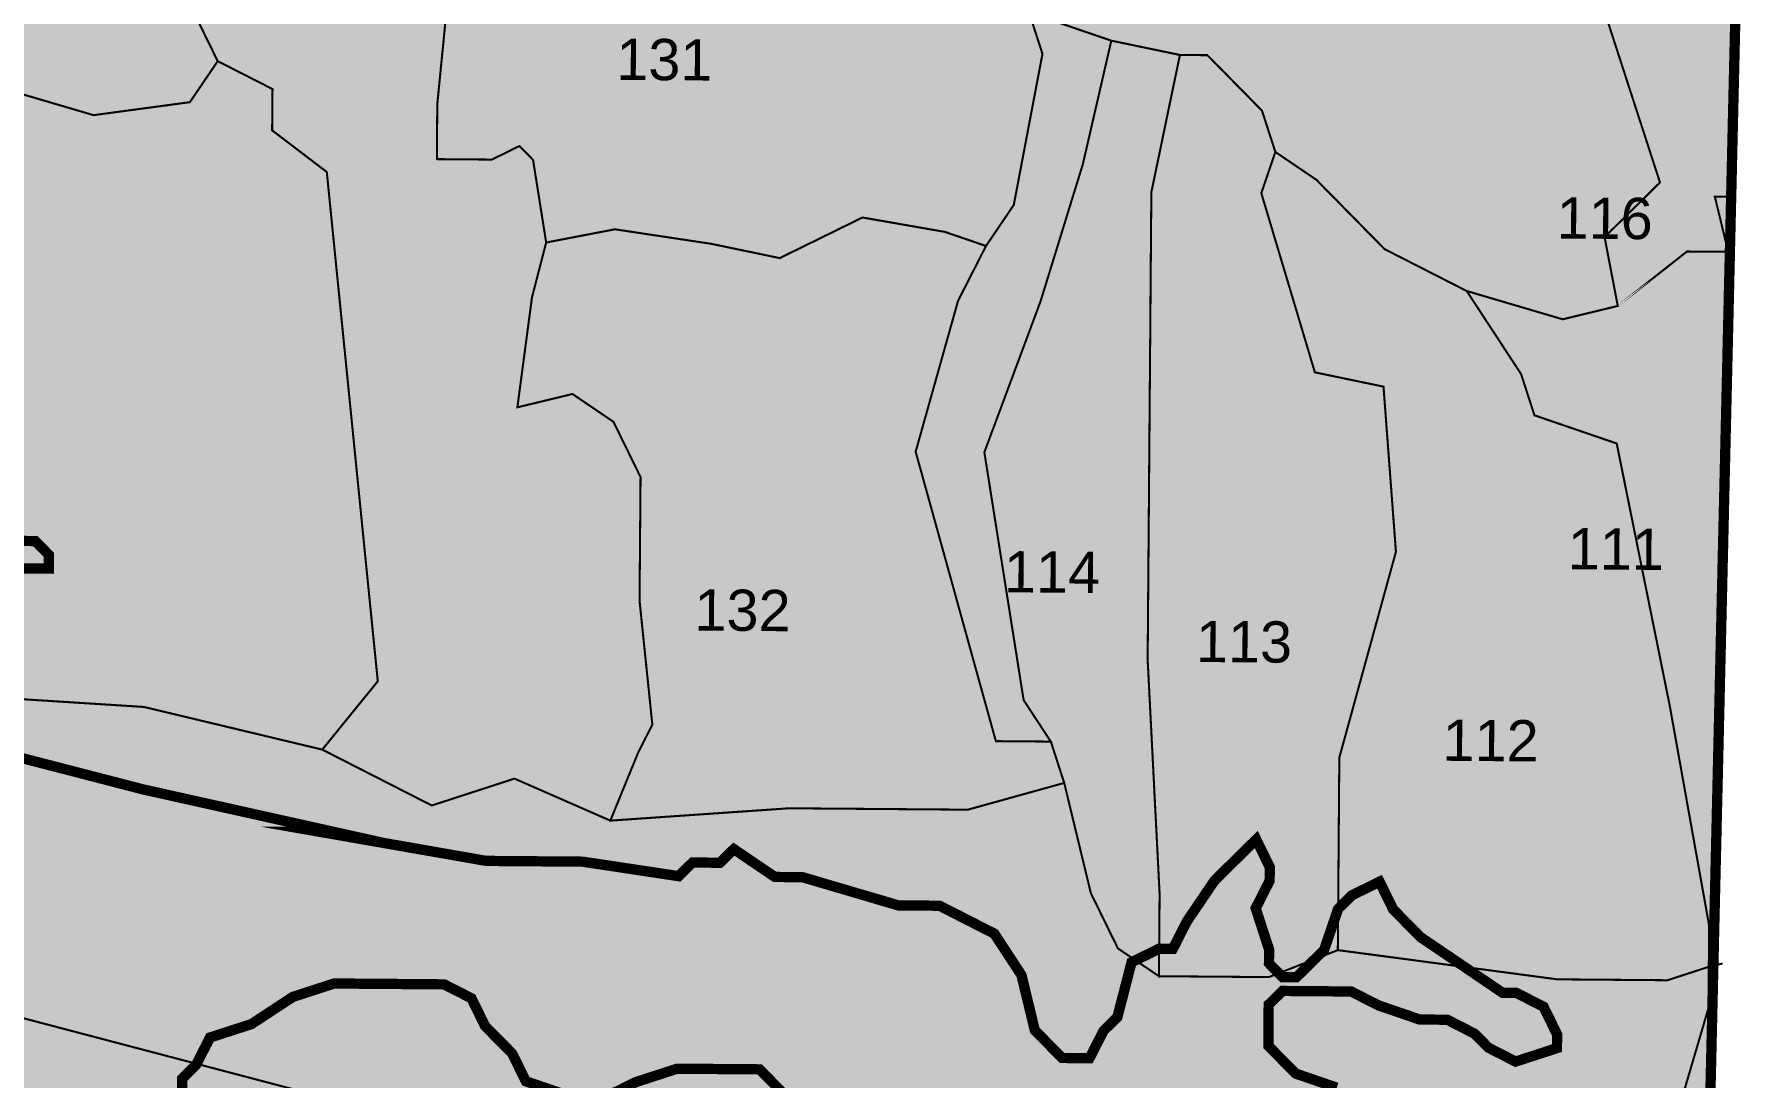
# Model space of a CAD drawing. Header units: metres. Extents: x 317370 to 326712, y 1824935 to 1838812.
# Drawn here: x 326091 to 326595, y 1830749 to 1831055 of the extents above; entities that cross this region are included whole.
import ezdxf

# ---------------------------------------------------------------- set-up
doc = ezdxf.new("R2010")
doc.units = ezdxf.units.M
doc.header["$MEASUREMENT"] = 0
for name, color, linetype in [('LOW TIDE LINE', 5, 'Continuous'), ('MANGROOVE', 112, 'Continuous'), ('SURVEY NO.', 7, 'Continuous'), ('SURVEY PLOT BOUNDARY', 35, 'Continuous')]:
    doc.layers.add(name, color=color, linetype=linetype)
doc.styles.add('PDF Arial', font='arial.ttf')

# ---------------------------------------------------------------- blocks, each defined once
blk = doc.blocks.new('81')
at = {"layer": 'MANGROOVE'}
h = blk.add_hatch(dxfattribs=at)
h.set_pattern_fill('GRASS', color=256, scale=0.604678, angle=-0.4508)
h.set_pattern_definition([(89.54917, (306983.874, 1824194.798), (-10.7745325, 10.9454397), [2.879778, -18.840867]), (44.54917, (306983.874, 1824194.798), (-10.774532, 10.94544), [2.879778, -12.479037]), (134.54917, (306983.874, 1824194.798), (-10.94544, -10.774532), [2.879778, -12.479037])])
h.paths.add_polyline_path([(326593.07, 1831199.54), (326581.38, 1830695.34), (326581.35, 1830691.98), (326566.46, 1830679.65), (326560.68, 1830671.3), (326549.09, 1830651.56), (326530.79, 1830634.56), (326509.5, 1830621.28), (326488.21, 1830608.67), (326453.86, 1830603.56), (326431.34, 1830606.09), (326382.44, 1830633.37), (326357.59, 1830660.69), (326342.77, 1830647.37), (326309.3, 1830627.65), (326251.65, 1830648.06), (326234.93, 1830660.8), (326209.29, 1830662.26), (326175.49, 1830667.99), (326144.45, 1830677.69), (326106.31, 1830692.91), (326085.42, 1830727.55), (326073.81, 1830721.76), (326044.9, 1830707.07), (326026.16, 1830703.86), (325989.84, 1830709.82), (325962.6, 1830721.38), (325951.18, 1830739.11), (325943.77, 1830759.76), (325942.26, 1830781.2), (325954.14, 1830803.5), (325944.67, 1830802.32), (325915.88, 1830803.6), (325885.04, 1830811.4), (325858.6, 1830817.91), (325841.43, 1830826.45), (325840.03, 1830808.81), (325835.91, 1830793.72), (325828.69, 1830783.9), (325803.2, 1830766.18), (325779.83, 1830761.53), (325751.44, 1830761.12), (325736.52, 1830761.24), (325714.71, 1830767.93), (325700.27, 1830777.07), (325685.31, 1830798.83), (325676.87, 1830821.8), (325681.59, 1830838.34), (325686.95, 1830851.53), (325699.5, 1830869.5), (325682.09, 1830874.68), (325667.66, 1830885.09), (325663.76, 1830896.46), (325655.71, 1830915.43), (325617.44, 1830914.9), (325624.73, 1830906.43), (325644.52, 1830863.08), (325647.3, 1830842.89), (325640.4, 1830820.04), (325632.51, 1830806.03), (325614.74, 1830792.3), (325599.34, 1830785.28), (325561.32, 1830789.15), (325530.67, 1830795.27), (325500.27, 1830804.97), (325477.87, 1830818.17), (325469.97, 1830828.95), (325465.04, 1830843.69), (325465.42, 1830868.4), (325473.55, 1830885.57), (325487.96, 1830899.95), (325474.5, 1830899.43), (325450.28, 1830894.15), (325425.18, 1830883.85), (325391.93, 1830869.57), (325371.09, 1830867), (325330.55, 1830870.68), (325304.92, 1830872.56), (325277.22, 1830879.71), (325265.95, 1830890.09), (325250.39, 1830923.73), (325238.75, 1830940.63), (325231.29, 1830954.55), (325221.25, 1830960.09), (325201.92, 1830962.35), (325187.28, 1830955.9), (325173.32, 1830944.46), (325154.92, 1830931.16), (325129.63, 1830923.16), (325097.44, 1830920.05), (325066.55, 1830921.77), (325046.01, 1830929.07), (325027.18, 1830941.19), (325023.3, 1830965.47), (324981, 1830959.92), (324949.69, 1830961.63), (324940.07, 1830967.59), (324926.47, 1830975.68), (324901.32, 1830985.97), (324879.46, 1830986.14), (324857.6, 1830986.73), (324827.84, 1830998.1), (324788.17, 1831024.89), (324779.26, 1831014.46), (324758.58, 1831004.12), (324736.06, 1831001.35), (324716.53, 1831003.61), (324696.43, 1831012.67), (324670.95, 1831049.65), (324642.73, 1831071.41), (324614.59, 1831103.16), (324612.7, 1831130.5), (324606.69, 1831168.38), (324608.55, 1831204.09), (324616.72, 1831240.28), (324640.86, 1831260.54), (324685.42, 1831258.49), (324698.77, 1831280.77), (324714.98, 1831288.54), (324732.45, 1831290.38), (324750.89, 1831290.23), (324770.29, 1831286.46), (324782.18, 1831289.33), (324798.03, 1831295.13), (324823.75, 1831298.54), (324847.45, 1831296.05), (324864.13, 1831281.44), (324873.88, 1831264.25), (324906.58, 1831224.08), (324927.24, 1831212.39), (324932.95, 1831226.5), (324953.4, 1831229.96), (324962.66, 1831230.37), (324929.59, 1831259.77), (324920.89, 1831284.2), (324921.09, 1831309.54), (324931.22, 1831333.69), (324946.2, 1831353.65), (324975.87, 1831357.37), (324987.4, 1831357.28), (324992.2, 1831381.93), (325002.2, 1831396.33), (325004.05, 1831422.32), (325003.94, 1831449.64), (325002.82, 1831474.67), (324996.67, 1831490.04), (324995.31, 1831526.59), (325008.77, 1831563.02), (325021.49, 1831589.25), (325033.44, 1831600.35), (325057.88, 1831609.37), (325079.3, 1831609.86), (325101.98, 1831604.42), (325115.42, 1831595.75), (325124.76, 1831569.68), (325128.55, 1831547.92), (325138.52, 1831517.89), (325151.25, 1831502.98), (325156.05, 1831485.17), (325156.92, 1831470.68), (325148.56, 1831454.28), (325142.84, 1831438.86), (325142.34, 1831417.8), (325163.16, 1831337.43), (325183.95, 1831317.66), (325198.41, 1831295.62), (325208.23, 1831275.61), (325228.62, 1831247.87), (325239.53, 1831239.48), (325261.88, 1831249.94), (325281.66, 1831271.05), (325300.81, 1831295.48), (325314.54, 1831308.33), (325334.52, 1831312.16), (325363.69, 1831301.3), (325371.6, 1831292.6), (325382.12, 1831319.43), (325399.97, 1831349.19), (325413.99, 1831356.39), (325434.95, 1831357.55), (325460.51, 1831353.03), (325475.69, 1831354.32), (325511.61, 1831356.36), (325544.79, 1831347.13), (325560.97, 1831333.71), (325568.17, 1831319.37), (325571.01, 1831299.74), (325575.43, 1831269.81), (325568.96, 1831250.4), (325568.18, 1831235.46), (325585.22, 1831204.09), (325605.38, 1831189.31), (325642.86, 1831178.06), (325670.51, 1831185.15), (325690.67, 1831211.9), (325713.82, 1831238.96), (325742.53, 1831254.02), (325774.47, 1831256.76), (325788.07, 1831252.33), (325805.38, 1831234.96), (325876.88, 1831237.05), (325908.79, 1831237.13), (325945.13, 1831249.14), (325965.96, 1831277.22), (325989.63, 1831285.67), (326024.35, 1831284.11), (326064.11, 1831266.18), (326077.62, 1831250.79), (326102.03, 1831268.88), (326106.21, 1831292.77), (326120.31, 1831310.26), (326153.36, 1831327.28), (326185.7, 1831338.99), (326204.39, 1831348.81), (326234, 1831351.23), (326262.47, 1831335.06), (326270.32, 1831319.38), (326303.45, 1831278.24), (326356.15, 1831258.55), (326375.97, 1831241.78), (326403.7, 1831216.31), (326420.13, 1831192.26), (326428, 1831177.58), (326444.9, 1831171.14), (326463.96, 1831184.94), (326480.66, 1831194.44), (326509.94, 1831197.2), (326559.15, 1831198.81), (326581.43, 1831198.64)])
at = {"layer": 'LOW TIDE LINE', "lineweight": 18, "const_width": 3.02}
for points in [[(326472.94, 1830746.2), (326460.88, 1830750.33), (326452.88, 1830758.46), (326452.98, 1830770.55), (326457.04, 1830774.55), (326477.19, 1830774.39), (326485.22, 1830770.3), (326497.28, 1830766.17), (326505.35, 1830766.11), (326513.38, 1830762.01), (326517.37, 1830757.95), (326525.4, 1830753.85), (326537.53, 1830757.79), (326537.56, 1830761.82), (326533.59, 1830769.92), (326525.56, 1830774.01), (326521.53, 1830774.04), (326497.47, 1830790.36), (326489.48, 1830798.48), (326485.51, 1830806.58), (326477.42, 1830802.61), (326473.35, 1830798.61), (326469.23, 1830786.55), (326461.1, 1830778.55), (326457.07, 1830778.58), (326453.07, 1830782.64), (326453.1, 1830786.68), (326449.17, 1830798.8), (326453.26, 1830806.83), (326453.3, 1830810.86), (326449.33, 1830818.96), (326445.27, 1830814.96), (326437.14, 1830806.96), (326428.98, 1830794.93), (326424.89, 1830786.9), (326420.86, 1830786.93), (326412.77, 1830782.96), (326408.61, 1830766.87), (326404.55, 1830762.87), (326400.45, 1830754.84), (326392.39, 1830754.9), (326384.39, 1830763.03), (326380.49, 1830779.18), (326372.52, 1830791.34), (326356.46, 1830799.53), (326344.37, 1830799.63), (326316.22, 1830807.91), (326308.16, 1830807.97), (326296.13, 1830816.13), (326292.06, 1830812.13), (326284, 1830812.2), (326279.94, 1830808.2), (326251.76, 1830812.45), (326223.54, 1830812.67), (326175.24, 1830821.11), (326179.27, 1830821.08), (326122.93, 1830833.62), (326090.75, 1830841.94), (326074.66, 1830846.1)], [(326079.1, 1830898.47), (326095.22, 1830898.35), (326095.26, 1830902.38), (326091.26, 1830906.44), (326083.2, 1830906.5)], [(326259.28, 1830743.85), (326267.37, 1830747.82), (326279.5, 1830751.76), (326295.62, 1830751.63), (326303.68, 1830751.57), (326311.68, 1830743.44)], [(326134.26, 1830736.77), (326134.36, 1830748.87), (326138.42, 1830752.87), (326142.51, 1830760.9), (326154.64, 1830764.83), (326166.79, 1830772.8), (326178.92, 1830776.74), (326191.01, 1830776.64), (326199.07, 1830776.58), (326211.16, 1830776.48), (326219.19, 1830772.39), (326223.16, 1830764.29), (326231.16, 1830756.17), (326235.13, 1830748.07), (326247.19, 1830743.95)]]:
    blk.add_lwpolyline(points, dxfattribs=at)
at = {"layer": 'MANGROOVE', "const_width": 3.02, "flags": 128}
blk.add_lwpolyline([(326077.62, 1831250.79), (326102.03, 1831268.88), (326106.21, 1831292.77), (326120.31, 1831310.26), (326153.36, 1831327.28), (326185.7, 1831338.99), (326204.39, 1831348.81), (326234, 1831351.23), (326262.47, 1831335.06), (326270.32, 1831319.38), (326303.45, 1831278.24), (326356.15, 1831258.55), (326375.97, 1831241.78), (326403.7, 1831216.31), (326420.13, 1831192.26), (326428, 1831177.58), (326444.9, 1831171.14), (326463.96, 1831184.94), (326480.66, 1831194.44), (326509.94, 1831197.2), (326559.15, 1831198.81), (326581.43, 1831198.64), (326593.07, 1831199.54), (326581.38, 1830695.34)], dxfattribs=at)
at = {"layer": 'SURVEY PLOT BOUNDARY', "lineweight": 18, "const_width": 0.605}
for points in [[(325309.29, 1830912.59), (325527.11, 1830931.04), (325539.23, 1830934.97), (325583.48, 1830922.53), (325868.96, 1830831.59), (325985.54, 1830790.35), (325997.63, 1830790.26), (326218.88, 1830732.08)], [(326573.68, 1830741.38), (326581.96, 1830769.53), (326582.06, 1830781.63), (326586.1, 1830782.6), (326582.06, 1830781.63), (326582.15, 1830793.72), (326570.57, 1830858.32), (326555.05, 1830935.04), (326530.93, 1830943.3), (326526.99, 1830955.42), (326511.06, 1830979.74), (326539.21, 1830971.45), (326555.36, 1830975.36), (326551.49, 1830995.55), (326567.74, 1831011.55), (326552, 1831060.05)], [(326213.54, 1831078.84), (326209.16, 1831034.53), (326209.04, 1831018.4), (326225.16, 1831018.27), (326233.25, 1831022.24), (326237.25, 1831018.18), (326241.09, 1830993.96), (326236.93, 1830977.86), (326232.65, 1830945.64), (326248.81, 1830949.55), (326260.83, 1830941.39), (326268.77, 1830925.2), (326268.48, 1830888.92), (326272.23, 1830852.6), (326268.13, 1830844.57), (326259.91, 1830824.48), (326231.79, 1830836.8), (326207.55, 1830828.92), (326191.49, 1830837.11), (326175.43, 1830845.3), (326191.71, 1830865.33), (326176.76, 1831014.62), (326160.73, 1831026.84), (326160.83, 1831038.94), (326144.77, 1831047.13), (326132.86, 1831071.41)], [(326081.35, 1831184.7), (326101.16, 1831140.2), (326108.93, 1831103.85), (326132.86, 1831071.41), (326144.77, 1831047.13), (326136.61, 1831035.1), (326108.36, 1831031.29), (326080.21, 1831039.57)], [(326552, 1831060.05), (326567.74, 1831011.55), (326551.49, 1830995.55), (326555.36, 1830975.36), (326539.21, 1830971.45), (326511.06, 1830979.74), (326486.97, 1830992.02), (326466.97, 1831012.34), (326454.94, 1831020.5), (326451.01, 1831032.62), (326435.01, 1831048.87), (326426.95, 1831048.94), (326406.83, 1831053.13), (326382.71, 1831061.38)], [(326050.6, 1830862.41), (326123.12, 1830857.81), (326175.43, 1830845.3), (326191.49, 1830837.11), (326207.55, 1830828.92), (326231.79, 1830836.8), (326259.91, 1830824.48), (326312.35, 1830828.1), (326364.75, 1830827.69), (326393.02, 1830835.53), (326400.83, 1830803.21), (326408.77, 1830787.02), (326420.8, 1830778.87), (326453.04, 1830778.61), (326473.26, 1830786.52), (326537.69, 1830777.95), (326569.93, 1830777.69), (326582.06, 1830781.63), (326581.96, 1830769.53), (326573.68, 1830741.38)], [(326218.88, 1830732.08), (325997.63, 1830790.26)], [(326382.71, 1831061.38), (326386.64, 1831049.26), (326378.23, 1831004.97), (326370.08, 1830992.94), (326358.02, 1830997.07), (326333.86, 1831001.29), (326309.58, 1830989.39), (326289.46, 1830993.58), (326261.28, 1830997.83), (326241.09, 1830993.96), (326237.25, 1831018.18), (326233.25, 1831022.24), (326225.16, 1831018.27), (326209.04, 1831018.4), (326209.16, 1831034.53), (326213.54, 1831078.84)], [(326080.21, 1831039.57), (326108.36, 1831031.29), (326136.61, 1831035.1), (326144.77, 1831047.13), (326160.83, 1831038.94), (326160.73, 1831026.84), (326176.76, 1831014.62), (326191.71, 1830865.33), (326175.43, 1830845.3), (326123.12, 1830857.81), (326050.6, 1830862.41)], [(326582.06, 1830781.63), (326582.06, 1830781.63)]]:
    blk.add_lwpolyline(points, dxfattribs=at)
for points in [[(326406.83, 1831053.13), (326398.48, 1831016.91), (326386.07, 1830976.69), (326369.6, 1830932.47), (326381.12, 1830859.81), (326389.09, 1830847.65), (326372.97, 1830847.78), (326349.45, 1830932.63), (326361.89, 1830976.88), (326370.08, 1830992.94), (326378.23, 1831004.97), (326386.64, 1831049.26), (326382.71, 1831061.38)], [(326426.95, 1831048.94), (326418.57, 1831008.69), (326418.16, 1830956.28), (326417.49, 1830871.62), (326420.99, 1830803.05), (326420.8, 1830778.87), (326408.77, 1830787.02), (326400.83, 1830803.21), (326393.02, 1830835.53), (326389.09, 1830847.65), (326381.12, 1830859.81), (326369.6, 1830932.47), (326386.07, 1830976.69), (326398.48, 1831016.91), (326406.83, 1831053.13)], [(326454.94, 1831020.5), (326450.82, 1831008.43), (326466.53, 1830955.9), (326486.65, 1830951.71), (326490.3, 1830903.3), (326473.7, 1830842.96), (326473.26, 1830786.52), (326453.04, 1830778.61), (326420.8, 1830778.87), (326420.99, 1830803.05), (326417.49, 1830871.62), (326418.16, 1830956.28), (326418.57, 1831008.69), (326426.95, 1831048.94), (326435.01, 1831048.87), (326451.01, 1831032.62)], [(326511.06, 1830979.74), (326526.99, 1830955.42), (326530.93, 1830943.3), (326555.05, 1830935.04), (326570.57, 1830858.32), (326582.15, 1830793.72), (326582.06, 1830781.63), (326569.93, 1830777.69), (326537.69, 1830777.95), (326473.26, 1830786.52), (326473.7, 1830842.96), (326490.3, 1830903.3), (326486.65, 1830951.71), (326466.53, 1830955.9), (326450.82, 1831008.43), (326454.94, 1831020.5), (326466.97, 1831012.34), (326486.97, 1830992.02)], [(326555.36, 1830975.36), (326575.65, 1830991.32), (326587.74, 1830991.23), (326583.83, 1831007.39), (326587.86, 1831007.36), (326583.83, 1831007.39), (326587.74, 1830991.23), (326575.65, 1830991.32)], [(326370.08, 1830992.94), (326361.89, 1830976.88), (326349.45, 1830932.63), (326372.97, 1830847.78), (326389.09, 1830847.65), (326393.02, 1830835.53), (326364.75, 1830827.69), (326312.35, 1830828.1), (326259.91, 1830824.48), (326268.13, 1830844.57), (326272.23, 1830852.6), (326268.48, 1830888.92), (326268.77, 1830925.2), (326260.83, 1830941.39), (326248.81, 1830949.55), (326232.65, 1830945.64), (326236.93, 1830977.86), (326241.09, 1830993.96), (326261.28, 1830997.83), (326289.46, 1830993.58), (326309.58, 1830989.39), (326333.86, 1831001.29), (326358.02, 1830997.07)]]:
    blk.add_lwpolyline(points, close=True, dxfattribs=at)
at = {"layer": 'SURVEY NO.', "char_height": 12.094, "attachment_point": 7, "rotation": 359.5492, "style": 'PDF Arial'}
for s, insert in [('131', (326261.62, 1831041.48)), ('116', (326537.38, 1830994.97)), ('111', (326540.65, 1830898.18)), ('114', (326375.32, 1830891.42)), ('132', (326284.54, 1830880.04)), ('113', (326431.6, 1830870.82)), ('112', (326503.93, 1830842.03))]:
    blk.add_mtext(s, dxfattribs=dict(at, insert=insert))

msp = doc.modelspace()

# ---------------------------------------------------------------- block references
msp.add_blockref('81', (0, 0))

doc.saveas('drawing.dxf')
